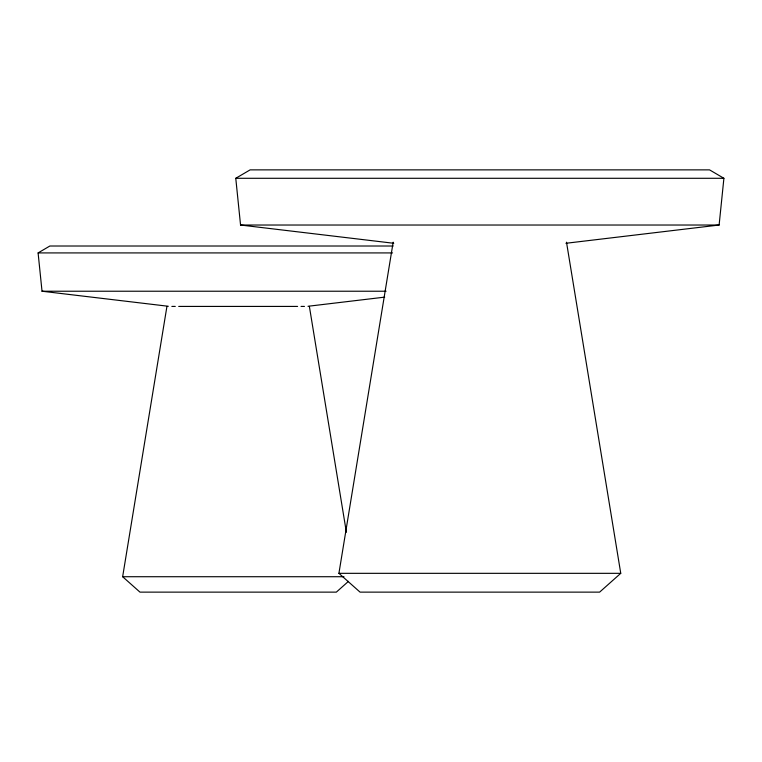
<?xml version="1.0" encoding="UTF-8"?>
<svg xmlns="http://www.w3.org/2000/svg" width="762" height="762" viewBox="0 0 762 762"><rect width="100%" height="100%" fill="white"/><g stroke="black" fill="none" stroke-linecap="round" stroke-linejoin="round"><path stroke-width="1.14" d="M565.937 243.278L719.118 225.028L723.9 178.289L709.546 169.869L250.127 169.869L235.772 178.289L240.554 225.028L393.735 243.278M348.463 581.349L336.337 592.131L139.97 592.131L122.644 576.72L166.935 306.41M566.499 242.192L620.754 573.329L599.618 592.131L360.055 592.131L338.919 573.329L393.173 242.192M168.326 306.276L42.024 291.227L38.1 252.917L49.863 246.012L393.154 246.012M307.981 306.276L384.705 297.132M235.772 178.289L723.9 178.289M240.554 225.028L719.118 225.028M38.1 252.917L392.563 252.917M42.024 291.227L386.077 291.227M171.85 306.419L175.279 306.419M178.708 306.419L297.599 306.419M301.028 306.419L304.457 306.419M338.919 573.329L620.754 573.329M122.644 576.72L343.957 576.72M309.372 306.41L346.377 532.257"/></g></svg>
